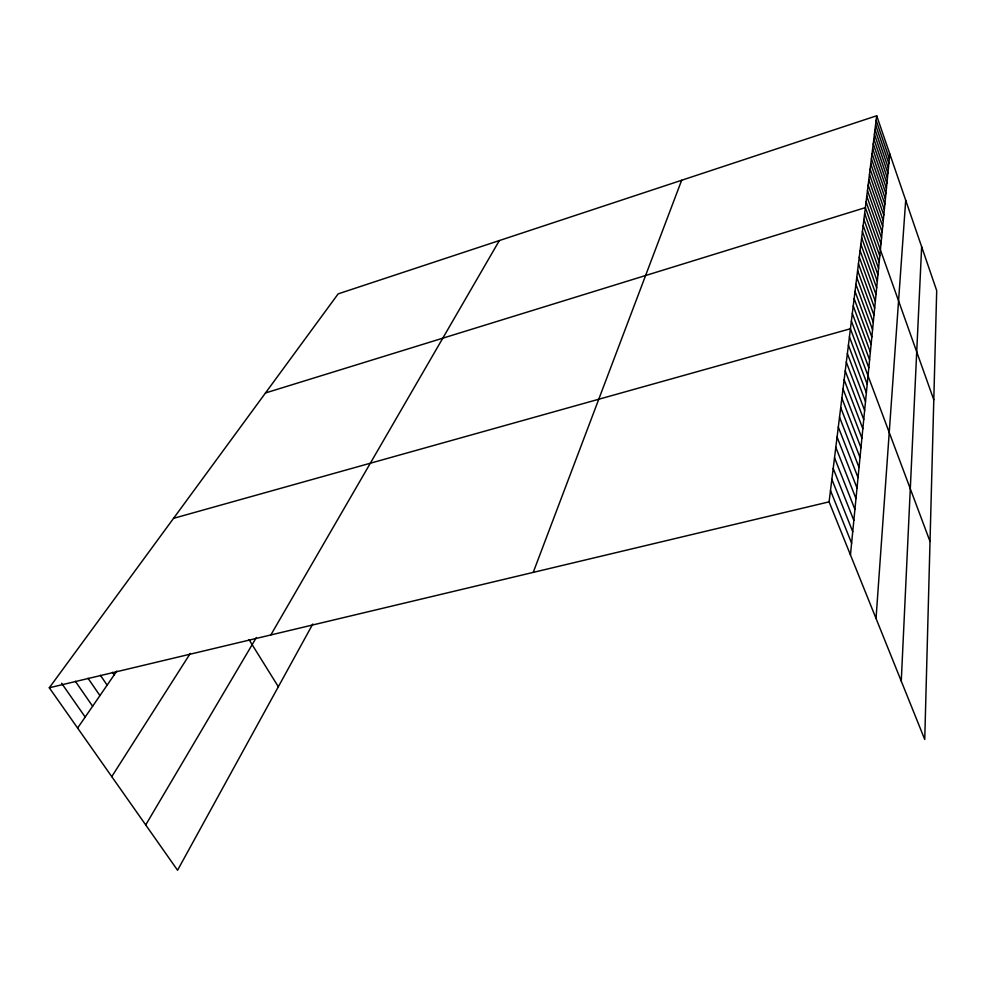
<?xml version="1.0" encoding="UTF-8"?>
<svg xmlns="http://www.w3.org/2000/svg" width="986" height="986" viewBox="0 0 986 986"><rect width="100%" height="100%" fill="white"/><g stroke="black" fill="none" stroke-linecap="round" stroke-linejoin="round"><path stroke-width="1.48" d="M901.266 681.153L921.651 246.734M876.036 618.456L905.703 200.281M850.45 554.921L889.803 153.927M876.702 115.756L936.7 290.599L924.745 739.475L829.09 501.849L876.702 115.756L338.161 293.865L49.3 687.772L177.566 870.244L312.784 624.027M533.229 572.385L681.646 180.265M270.83 634.947L499.36 240.547M145.718 824.937L256.397 637.474M111.751 776.611L190.286 653.398M77.611 728.038L116.816 671.072M265.493 392.958L865.363 207.627L933.791 399.798M173.548 518.34L850.425 328.757L930.02 541.474M49.3 687.772L829.09 501.849M61.588 683.224L85.178 717.032M75.367 681.301L92.622 706.222M88.001 678.232L99.931 695.598M100.399 675.262L107.129 685.134M112.49 672.329L114.203 674.855M249.014 639.618L278.335 686.749M830.483 490.473L851.608 543.175M831.864 479.332L852.73 531.676M833.207 468.436L853.839 520.411M834.526 457.763L854.924 509.392M835.808 447.311L855.984 498.583M837.077 437.069L857.019 487.996M839.53 417.201L859.04 467.45M838.31 427.037L858.042 477.618M840.713 407.575L860.014 457.479M841.871 398.122L860.975 447.706M843.018 388.866L861.912 438.104M845.236 370.872L863.748 419.469M844.139 379.783L862.836 428.7M846.321 362.133L864.636 410.41M848.416 345.137L866.361 392.785M847.368 353.555L865.498 401.512M849.427 336.879L867.199 384.207M851.386 321.029L868.814 367.766M852.323 313.425L869.59 359.878M854.147 298.622L871.094 344.496M853.247 305.968L870.355 352.125M855.91 284.313L872.561 329.62M855.035 291.412L871.834 337.002M857.623 270.472L873.966 315.237M856.772 277.337L873.276 322.373M858.449 263.73L874.656 308.224M860.075 250.555L875.999 294.518M859.274 257.087L875.334 301.309M861.653 237.799L877.306 281.244M860.864 244.134L876.665 287.826M863.921 219.422L879.179 262.103M863.169 225.449L878.563 268.377M862.417 231.574L877.947 274.761M864.648 213.481L879.795 255.904M866.78 196.189L881.558 237.897M866.078 201.859L880.979 243.813M868.148 185.097L882.692 226.324M867.47 190.606L882.137 232.067M870.12 169.05L884.331 209.587M869.479 174.325L883.801 215.084M868.814 179.662L883.246 220.667M872.018 153.693L885.909 193.564M871.402 158.734L885.391 198.827M870.761 163.861L884.873 204.164M873.239 143.808L886.919 183.236M872.635 148.713L886.414 188.363M875.001 129.499L888.386 168.286M874.422 134.195L887.905 173.203M873.83 138.977L887.412 178.183M876.135 120.267L889.335 158.647M875.58 124.852L888.867 163.442"/></g></svg>
